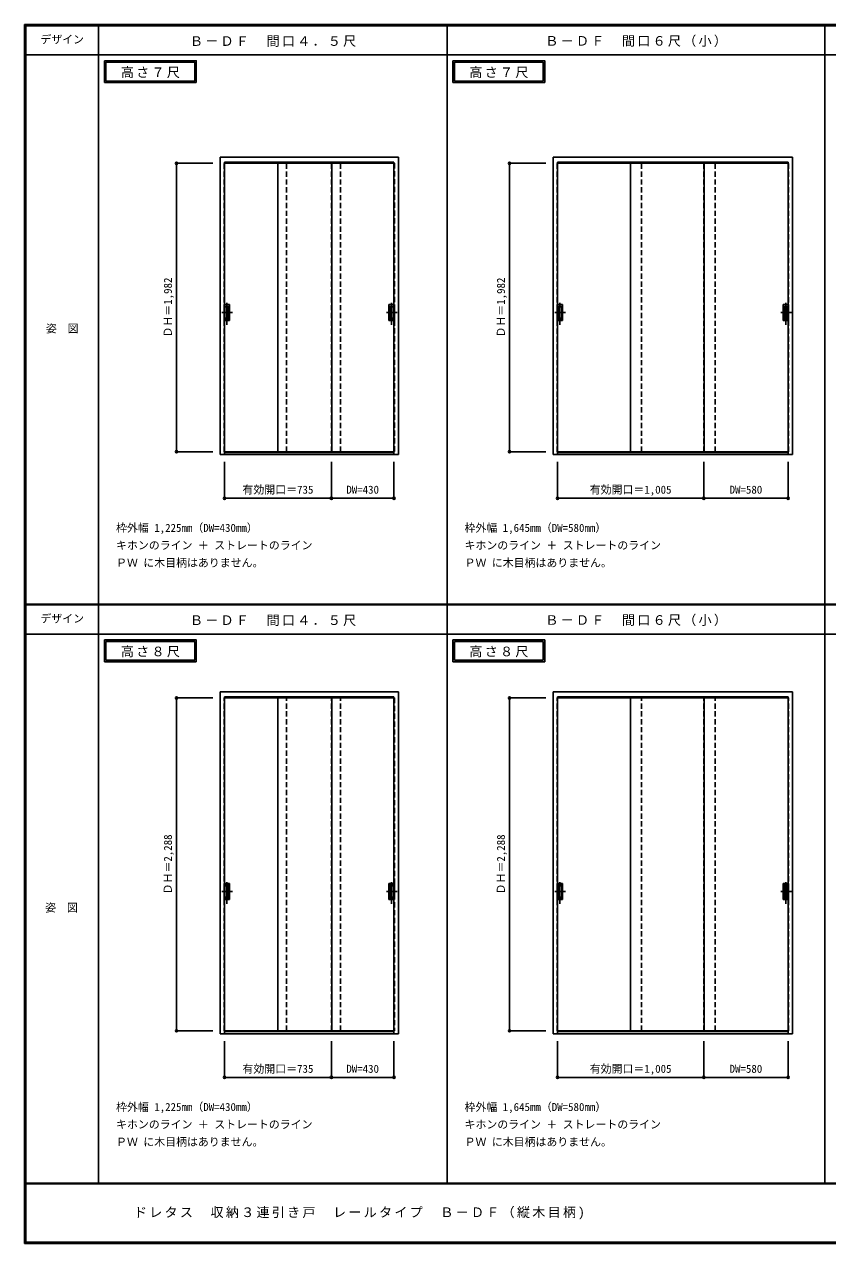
# Model space of a CAD drawing. Units: millimetres, scale not verified. Extents: x -5850 to 5850, y -4292 to 4190.
# Drawn here: x -5850 to -330, y -4190 to 4190 of the extents above; entities that cross this region are included whole.
import ezdxf
from ezdxf.enums import TextEntityAlignment as Align

# ---------------------------------------------------------------- set-up
doc = ezdxf.new("R2010")
doc.units = ezdxf.units.MM
doc.header["$LTSCALE"] = 30
doc.header["$PDMODE"] = 32
doc.header["$PDSIZE"] = 15
doc.linetypes.add('CHAIN1', pattern=[8, 5, -1, 1, -1])
doc.linetypes.add('DASHED1', pattern=[1.8, 1.2, -0.6])
for name, color, linetype in [('0-2_扉', 4, 'DASHED1'), ('0-4_枠', 3, 'Continuous'), ('0-6_引手', 7, 'Continuous'), ('0-A_文字', 7, 'Continuous'), ('0-B_寸法', 7, 'Continuous'), ('F-1_枠', 6, 'Continuous'), ('F-A_文字', 7, 'Continuous')]:
    doc.layers.add(name, color=color, linetype=linetype)
doc.styles.add('ＭＳ ゴシック', font='')
doc.styles.get('ＭＳ ゴシック').set_extended_font_data('MS Gothic')

msp = doc.modelspace()

# ---------------------------------------------------------------- linework, layer by layer
at = {"layer": '0-2_扉'}
for p, q in [((-4478, 1253), (-4478, 3235)), ((-4478, 3235), (-4475, 3235)), ((-4048, 1253), (-4048, 3235)), ((-3740, 1253), (-3740, 3235)), ((-3677.5, 1253), (-3677.5, 3235)), ((-3310, 3235), (-3307, 3235)), ((-3307, 3235), (-3307, 1253)), ((-2189.12, 1253), (-2189.12, 3235)), ((-2189.12, 3235), (-2186.12, 3235)), ((-1609.12, 1253), (-1609.12, 3235)), ((-1181.12, 1253), (-1181.12, 3235)), ((-1103.62, 1253), (-1103.62, 3235)), ((-598.12, 3235), (-601.12, 3235)), ((-598.12, 1253), (-598.12, 3235)), ((-4478, 1253), (-4475, 1253)), ((-3310, 1253), (-3307, 1253)), ((-2189.12, 1253), (-2186.12, 1253)), ((-598.12, 1253), (-601.12, 1253)), ((-4048, -2727.5), (-4048, -439.5)), ((-3740, -2727.5), (-3740, -439.5)), ((-3677.5, -2727.5), (-3677.5, -439.5)), ((-3310, -439.5), (-3307, -439.5)), ((-3307, -439.5), (-3307, -2727.5)), ((-1609.12, -2727.5), (-1609.12, -439.5)), ((-1181.12, -2727.5), (-1181.12, -439.5)), ((-1103.62, -2727.5), (-1103.62, -439.5)), ((-4478, -2727.5), (-4475, -2727.5)), ((-3310, -2727.5), (-3307, -2727.5)), ((-2189.12, -2727.5), (-2186.12, -2727.5)), ((-598.12, -2727.5), (-601.12, -2727.5))]:
    msp.add_line(p, q, dxfattribs=at)
at = {"layer": '0-2_扉', "color": 3, "linetype": 'Continuous'}
for p, q in [((-4475, 3235), (-3310, 3235)), ((-4107.5, 3235), (-4107.5, 1253)), ((-3737, 3235), (-3737, 1253)), ((-2186.12, 3235), (-601.12, 3235)), ((-1683.62, 3235), (-1683.62, 1253)), ((-1178.12, 3235), (-1178.12, 1253)), ((-4475, 1253), (-3310, 1253)), ((-2186.12, 1253), (-601.12, 1253)), ((-4475, -439.5), (-3310, -439.5)), ((-4107.5, -439.5), (-4107.5, -2727.5)), ((-3737, -439.5), (-3737, -2727.5)), ((-2186.12, -439.5), (-601.12, -439.5)), ((-1683.62, -439.5), (-1683.62, -2727.5)), ((-1178.12, -439.5), (-1178.12, -2727.5)), ((-4475, -2727.5), (-3310, -2727.5)), ((-2186.12, -2727.5), (-601.12, -2727.5))]:
    msp.add_line(p, q, dxfattribs=at)
at = {"layer": '0-2_扉'}
for points in [[(-4478, -2727.5), (-4478, -439.5), (-4475, -439.5)], [(-2189.12, -2727.5), (-2189.12, -439.5), (-2186.12, -439.5)], [(-598.12, -2727.5), (-598.12, -439.5), (-601.12, -439.5)]]:
    msp.add_lwpolyline(points, dxfattribs=at)
at = {"layer": '0-4_枠'}
for p, q in [((-4505, 1233), (-4505, 3278)), ((-4505, 3278), (-3280, 3278)), ((-3280, 1233), (-3280, 3278)), ((-2216.12, 3278), (-571.12, 3278)), ((-2216.12, 3278), (-2216.12, 1233)), ((-571.12, 1233), (-571.12, 3278)), ((-4475, 1233), (-4475, 3242)), ((-4475, 3242), (-3310, 3242)), ((-3310, 1233), (-3310, 3242)), ((-2186.12, 1233), (-2186.12, 3242)), ((-2186.12, 3242), (-601.12, 3242)), ((-601.12, 1233), (-601.12, 3242)), ((-3280, 1233), (-4505, 1233)), ((-3310, 1248), (-4475, 1248)), ((-571.12, 1233), (-2216.12, 1233)), ((-601.12, 1248), (-2186.12, 1248)), ((-4505, -2747.5), (-4505, -396.5)), ((-4505, -396.5), (-3280, -396.5)), ((-3280, -2747.5), (-3280, -396.5)), ((-2216.12, -396.5), (-571.12, -396.5)), ((-2216.12, -396.5), (-2216.12, -2747.5)), ((-571.12, -2747.5), (-571.12, -396.5)), ((-4475, -2747.5), (-4475, -432.5)), ((-4475, -432.5), (-3310, -432.5)), ((-3310, -2747.5), (-3310, -432.5)), ((-2186.12, -2747.5), (-2186.12, -432.5)), ((-2186.12, -432.5), (-601.12, -432.5)), ((-601.12, -2747.5), (-601.12, -432.5)), ((-3280, -2747.5), (-4505, -2747.5)), ((-3310, -2732.5), (-4475, -2732.5)), ((-571.12, -2747.5), (-2216.12, -2747.5)), ((-601.12, -2732.5), (-2186.12, -2732.5))]:
    msp.add_line(p, q, dxfattribs=at)
at = {"layer": '0-6_引手'}
for p, q in [((-4440, 2265.5), (-4478, 2265.5)), ((-4478, 2155.5), (-4478, 2265.5)), ((-4440, 2155.5), (-4440, 2265.5)), ((-3307, 2265.5), (-3345, 2265.5)), ((-3345, 2155.5), (-3345, 2265.5)), ((-3307, 2155.5), (-3307, 2265.5)), ((-2151.12, 2265.5), (-2189.12, 2265.5)), ((-2189.12, 2155.5), (-2189.12, 2265.5)), ((-2151.12, 2155.5), (-2151.12, 2265.5)), ((-598.12, 2265.5), (-636.12, 2265.5)), ((-636.12, 2155.5), (-636.12, 2265.5)), ((-598.12, 2155.5), (-598.12, 2265.5)), ((-4446.5, 2249.5), (-4471.5, 2249.5)), ((-4471.5, 2171.5), (-4471.5, 2249.5)), ((-4446.5, 2171.5), (-4446.5, 2249.5)), ((-3313.5, 2249.5), (-3338.5, 2249.5)), ((-3338.5, 2171.5), (-3338.5, 2249.5)), ((-3313.5, 2171.5), (-3313.5, 2249.5)), ((-2157.62, 2249.5), (-2182.62, 2249.5)), ((-2182.62, 2171.5), (-2182.62, 2249.5)), ((-2157.62, 2171.5), (-2157.62, 2249.5)), ((-604.62, 2249.5), (-629.62, 2249.5)), ((-629.62, 2171.5), (-629.62, 2249.5)), ((-604.62, 2171.5), (-604.62, 2249.5)), ((-4440, 2155.5), (-4478, 2155.5)), ((-4446.5, 2171.5), (-4471.5, 2171.5)), ((-3307, 2155.5), (-3345, 2155.5)), ((-3313.5, 2171.5), (-3338.5, 2171.5)), ((-2151.12, 2155.5), (-2189.12, 2155.5)), ((-2157.62, 2171.5), (-2182.62, 2171.5)), ((-598.12, 2155.5), (-636.12, 2155.5)), ((-604.62, 2171.5), (-629.62, 2171.5)), ((-4440, -1715), (-4478, -1715)), ((-4478, -1825), (-4478, -1715)), ((-4446.5, -1731), (-4471.5, -1731)), ((-4471.5, -1809), (-4471.5, -1731)), ((-4446.5, -1809), (-4446.5, -1731)), ((-4440, -1825), (-4440, -1715)), ((-3307, -1715), (-3345, -1715)), ((-3345, -1825), (-3345, -1715)), ((-3313.5, -1731), (-3338.5, -1731)), ((-3338.5, -1809), (-3338.5, -1731)), ((-3313.5, -1809), (-3313.5, -1731)), ((-3307, -1825), (-3307, -1715)), ((-2151.12, -1715), (-2189.12, -1715)), ((-2189.12, -1825), (-2189.12, -1715)), ((-2157.62, -1731), (-2182.62, -1731)), ((-2182.62, -1809), (-2182.62, -1731)), ((-2157.62, -1809), (-2157.62, -1731)), ((-2151.12, -1825), (-2151.12, -1715)), ((-598.12, -1715), (-636.12, -1715)), ((-636.12, -1825), (-636.12, -1715)), ((-604.62, -1731), (-629.62, -1731)), ((-629.62, -1809), (-629.62, -1731)), ((-604.62, -1809), (-604.62, -1731)), ((-598.12, -1825), (-598.12, -1715)), ((-4440, -1825), (-4478, -1825)), ((-4446.5, -1809), (-4471.5, -1809)), ((-3307, -1825), (-3345, -1825)), ((-3313.5, -1809), (-3338.5, -1809)), ((-2151.12, -1825), (-2189.12, -1825)), ((-2157.62, -1809), (-2182.62, -1809)), ((-598.12, -1825), (-636.12, -1825)), ((-604.62, -1809), (-629.62, -1809))]:
    msp.add_line(p, q, dxfattribs=at)
at = {"layer": '0-6_引手', "linetype": 'CHAIN1'}
for p, q in [((-4459, 2125.27), (-4459, 2296.12)), ((-3326, 2125.27), (-3326, 2296.12)), ((-2170.12, 2125.27), (-2170.12, 2296.12)), ((-617.12, 2125.27), (-617.12, 2296.12)), ((-4420.93, 2210.5), (-4493.44, 2210.5)), ((-3287.93, 2210.5), (-3360.44, 2210.5)), ((-2132.05, 2210.5), (-2204.56, 2210.5)), ((-579.05, 2210.5), (-651.56, 2210.5)), ((-4459, -1855.23), (-4459, -1684.38)), ((-3326, -1855.23), (-3326, -1684.38)), ((-2170.12, -1855.23), (-2170.12, -1684.38)), ((-617.12, -1855.23), (-617.12, -1684.38)), ((-4420.93, -1770), (-4493.44, -1770)), ((-3287.93, -1770), (-3360.44, -1770)), ((-2132.05, -1770), (-2204.56, -1770)), ((-579.05, -1770), (-651.56, -1770))]:
    msp.add_line(p, q, dxfattribs=at)
at = {"layer": '0-6_引手', "linetype": 'DASHED1'}
for p, q in [((-4475, 2159.5), (-4475, 2261.5)), ((-3342, 2159.5), (-3342, 2261.5)), ((-2186.12, 2159.5), (-2186.12, 2261.5)), ((-633.12, 2159.5), (-633.12, 2261.5)), ((-4443, 2159.5), (-4475, 2159.5)), ((-3310, 2159.5), (-3342, 2159.5)), ((-2154.12, 2159.5), (-2186.12, 2159.5)), ((-601.12, 2159.5), (-633.12, 2159.5)), ((-4475, -1821), (-4475, -1719)), ((-3342, -1821), (-3342, -1719)), ((-2186.12, -1821), (-2186.12, -1719)), ((-633.12, -1821), (-633.12, -1719)), ((-4443, -1821), (-4475, -1821)), ((-3310, -1821), (-3342, -1821)), ((-2154.12, -1821), (-2186.12, -1821)), ((-601.12, -1821), (-633.12, -1821))]:
    msp.add_line(p, q, dxfattribs=at)
for points in [[(-4443, 2159.5), (-4443, 2261.5), (-4475, 2261.5)], [(-3310, 2159.5), (-3310, 2261.5), (-3342, 2261.5)], [(-2154.12, 2159.5), (-2154.12, 2261.5), (-2186.12, 2261.5)], [(-601.12, 2159.5), (-601.12, 2261.5), (-633.12, 2261.5)], [(-4443, -1821), (-4443, -1719), (-4475, -1719)], [(-3310, -1821), (-3310, -1719), (-3342, -1719)], [(-2154.12, -1821), (-2154.12, -1719), (-2186.12, -1719)], [(-601.12, -1821), (-601.12, -1719), (-633.12, -1719)]]:
    msp.add_lwpolyline(points, dxfattribs=at)
at = {"layer": '0-A_文字'}
for p, q in [((-5300, 3940), (-5300, 3790)), ((-2905, 3940), (-2905, 3790)), ((-5290, 3930), (-5290, 3800)), ((-5290, 3930), (-4678.97, 3930)), ((-4678.97, 3930), (-4678.97, 3800)), ((-2895, 3930), (-2895, 3800)), ((-2895, 3930), (-2283.97, 3930)), ((-2283.97, 3930), (-2283.97, 3800)), ((-5300, 3790), (-4668.97, 3790)), ((-5290, 3800), (-4678.97, 3800)), ((-2905, 3790), (-2273.97, 3790)), ((-2895, 3800), (-2283.97, 3800)), ((-5300, -40.5), (-5300, -190.5)), ((-5290, -50.5), (-5290, -180.5)), ((-5290, -50.5), (-4678.97, -50.5)), ((-4678.97, -50.5), (-4678.97, -180.5)), ((-2905, -40.5), (-2905, -190.5)), ((-2895, -50.5), (-2895, -180.5)), ((-2895, -50.5), (-2283.97, -50.5)), ((-2283.97, -50.5), (-2283.97, -180.5)), ((-5300, -190.5), (-4668.97, -190.5)), ((-5290, -180.5), (-4678.97, -180.5)), ((-2905, -190.5), (-2273.97, -190.5)), ((-2895, -180.5), (-2283.97, -180.5))]:
    msp.add_line(p, q, dxfattribs=at)
for points in [[(-5300, 3940), (-4668.97, 3940), (-4668.97, 3790)], [(-2905, 3940), (-2273.97, 3940), (-2273.97, 3790)], [(-5300, -40.5), (-4668.97, -40.5), (-4668.97, -190.5)], [(-2905, -40.5), (-2273.97, -40.5), (-2273.97, -190.5)]]:
    msp.add_lwpolyline(points, dxfattribs=at)
at = {"layer": '0-B_寸法', "color": 4}
for p, q in [((-4805, 3235), (-4805, 1253)), ((-4805, 3235), (-4555, 3235)), ((-2516.12, 3235), (-2516.12, 1253)), ((-2516.12, 3235), (-2266.12, 3235)), ((-4805, 1253), (-4555, 1253)), ((-4475, 933), (-4475, 1183)), ((-3740, 933), (-3740, 1183)), ((-3310, 933), (-3310, 1183)), ((-2516.12, 1253), (-2266.12, 1253)), ((-2186.12, 933), (-2186.12, 1183)), ((-1181.12, 933), (-1181.12, 1183)), ((-601.12, 933), (-601.12, 1183)), ((-4475, 933), (-3310, 933)), ((-2186.12, 933), (-601.12, 933)), ((-4805, -439.5), (-4805, -2727.5)), ((-4805, -439.5), (-4555, -439.5)), ((-2516.12, -439.5), (-2516.12, -2727.5)), ((-2516.12, -439.5), (-2266.12, -439.5)), ((-4805, -2727.5), (-4555, -2727.5)), ((-2516.12, -2727.5), (-2266.12, -2727.5)), ((-4475, -3047.5), (-4475, -2797.5)), ((-3740, -3047.5), (-3740, -2797.5)), ((-3310, -3047.5), (-3310, -2797.5)), ((-2186.12, -3047.5), (-2186.12, -2797.5)), ((-1181.12, -3047.5), (-1181.12, -2797.5)), ((-601.12, -3047.5), (-601.12, -2797.5)), ((-4475, -3047.5), (-3310, -3047.5)), ((-2186.12, -3047.5), (-601.12, -3047.5))]:
    msp.add_line(p, q, dxfattribs=at)
at = {"layer": '0-B_寸法'}
for p in [(-4805, 3235), (-2516.12, 3235), (-4805, 1253), (-2516.12, 1253), (-4475, 933), (-3740, 933), (-3310, 933), (-2186.12, 933), (-1181.12, 933), (-601.12, 933), (-4805, -439.5), (-2516.12, -439.5), (-4805, -2727.5), (-2516.12, -2727.5), (-4475, -3047.5), (-3740, -3047.5), (-3310, -3047.5), (-2186.12, -3047.5), (-1181.12, -3047.5), (-601.12, -3047.5)]:
    msp.add_point(p, dxfattribs=at)
at = {"layer": 'F-1_枠'}
for p, q in [((-5850, 4190), (5850, 4190)), ((-5850, 4190), (-5850, -4190)), ((-5845, 4190), (-5845, -4190)), ((-5840, 4190), (-5840, -4190)), ((-5340, 4190), (-5340, -3775)), ((-2945, -3775), (-2945, 4190)), ((-350, -3775), (-350, 4190)), ((-5850, 4185), (5850, 4185)), ((-5850, 4180), (5850, 4180)), ((-5850, 3980), (5850, 3980)), ((-5840, 205.5), (5840, 205.5)), ((-5840, 202.5), (5840, 202.5)), ((-5840, 199.5), (5840, 199.5)), ((-5840, -0.5), (5840, -0.5)), ((5850, -3775), (-5850, -3775)), ((5850, -3780), (-5850, -3780)), ((5850, -4180), (-5850, -4180)), ((5850, -4185), (-5850, -4185)), ((5850, -4190), (-5850, -4190))]:
    msp.add_line(p, q, dxfattribs=at)

# ---------------------------------------------------------------- texts
at = {"layer": '0-A_文字', "style": 'ＭＳ ゴシック'}
for s, p in [('枠外幅 1,225mm（DW=430mm）', (-5220, 685.5)), ('枠外幅 1,645mm（DW=580mm）', (-2825, 685.5)), ('キホンのライン ＋ ストレートのライン', (-5220, 565.5)), ('キホンのライン ＋ ストレートのライン', (-2825, 565.5)), ('ＰＷ に木目柄はありません。', (-5220, 445.5)), ('ＰＷ に木目柄はありません。', (-2825, 445.5)), ('枠外幅 1,225mm（DW=430mm）', (-5220, -3295)), ('枠外幅 1,645mm（DW=580mm）', (-2825, -3295)), ('キホンのライン ＋ ストレートのライン', (-5220, -3415)), ('キホンのライン ＋ ストレートのライン', (-2825, -3415)), ('ＰＷ に木目柄はありません。', (-5220, -3535)), ('ＰＷ に木目柄はありません。', (-2825, -3535))]:
    msp.add_text(s, height=54.99, dxfattribs=at).set_placement(p, align=Align.BOTTOM_LEFT)
at = {"layer": '0-A_文字', "char_height": 65.98, "attachment_point": 7, "style": 'ＭＳ ゴシック'}
for s, insert in [('\\T1.17;Ｂ－ＤＦ\u3000間口４．５尺', (-4712.5, 4035)), ('\\T1.17;Ｂ－ＤＦ\u3000間口６尺（小）', (-2270, 4035)), ('\\T1.17;高さ７尺', (-5186.98, 3820)), ('\\T1.17;高さ７尺', (-2791.98, 3820)), ('\\T1.17;Ｂ－ＤＦ\u3000間口４．５尺', (-4712.5, 54.5)), ('\\T1.17;Ｂ－ＤＦ\u3000間口６尺（小）', (-2270, 54.5)), ('\\T1.17;高さ８尺', (-5186.98, -160.5)), ('\\T1.17;高さ８尺', (-2791.98, -160.5))]:
    msp.add_mtext(s, dxfattribs=dict(at, insert=insert))
at = {"layer": '0-B_寸法', "style": 'ＭＳ ゴシック'}
for s, p in [('ＤＨ＝1,982', (-4820, 2037.75)), ('ＤＨ＝1,982', (-2531.12, 2037.75)), ('ＤＨ＝2,288', (-4820, -1789.75)), ('ＤＨ＝2,288', (-2531.12, -1789.75))]:
    msp.add_text(s, height=54.99, rotation=90, dxfattribs=at).set_placement(p, align=Align.BOTTOM_LEFT)
for s, p in [('有効開口＝735', (-4351.25, 948)), ('DW=430', (-3637.5, 948)), ('有効開口＝1,005', (-1964.87, 948)), ('DW=580', (-1003.62, 948)), ('有効開口＝735', (-4351.25, -3032.5)), ('DW=430', (-3637.5, -3032.5)), ('有効開口＝1,005', (-1964.87, -3032.5)), ('DW=580', (-1003.62, -3032.5))]:
    msp.add_text(s, height=54.99, dxfattribs=at).set_placement(p, align=Align.BOTTOM_LEFT)
at = {"layer": 'F-A_文字', "style": 'ＭＳ ゴシック'}
for s, p in [('デザイン', (-5740, 4042.5)), ('姿\u3000図', (-5702.5, 2055.25)), ('デザイン', (-5740, 62)), ('姿\u3000図', (-5707.5, -1925.25))]:
    msp.add_text(s, height=54.99, dxfattribs=at).set_placement(p, align=Align.BOTTOM_LEFT)
at = {"layer": 'F-A_文字', "insert": (-5097.55, -4025), "char_height": 65.98, "attachment_point": 7, "style": 'ＭＳ ゴシック'}
msp.add_mtext('\\T1.17;ドレタス\u3000収納３連引き戸\u3000レールタイプ\u3000Ｂ－ＤＦ（縦木目柄)', dxfattribs=at)

doc.saveas('drawing.dxf')
